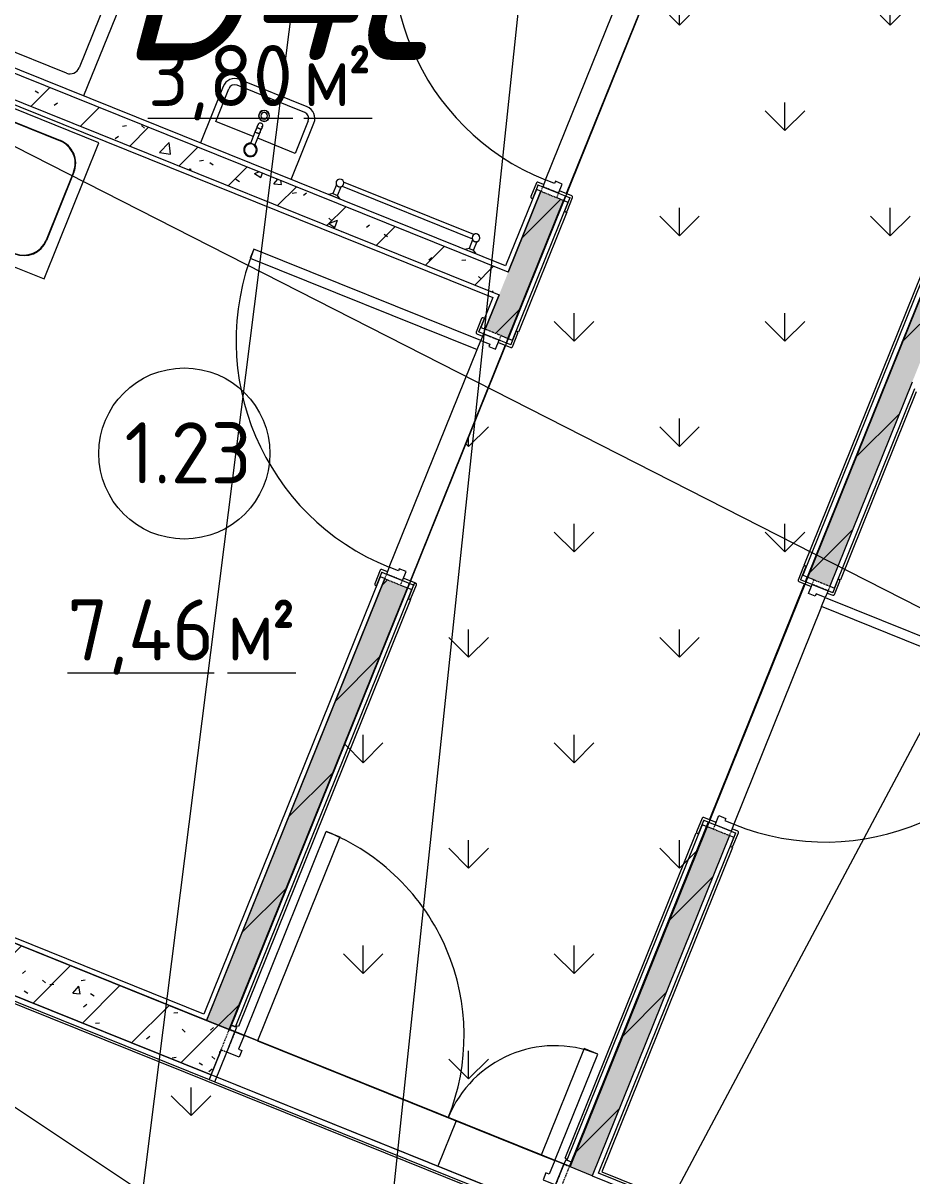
# Model space of a CAD drawing. Header units: millimetres. Extents: x -584918 to 2941280, y 3000189 to 4229862.
# Drawn here: x 202829 to 206463, y 3661047 to 3665763 of the extents above; entities that cross this region are included whole.
import ezdxf

# ---------------------------------------------------------------- set-up
doc = ezdxf.new("R2010")
doc.units = ezdxf.units.MM
doc.linetypes.add('ASVP_Невидимые', pattern=[5, 3, -2])
for name, color, linetype, lineweight in [('Двери', 7, 'Continuous', 0), ('Марки помещений', 7, 'Continuous', 0), ('Обобщенные модели', 7, 'Continuous', 0), ('Перекрытие', 7, 'Continuous', 0), ('Сантехника', 7, 'Continuous', 0), ('Стены внутренние', 7, 'Continuous', 0), ('Стены несущие', 7, 'Continuous', 0), ('Стены отделка', 7, 'Continuous', 0), ('Стены разрез', 7, 'Continuous', 0), ('экспертиза ДУ', 1, 'Continuous', 0), ('экспертиза ДУ категории', 1, 'Continuous', 0), ('экспертиза ДУ пояснения', 6, 'Continuous', 0), ('экспертиза условные обозначения', 1, 'Continuous', 0)]:
    doc.layers.add(name, color=color, linetype=linetype, lineweight=lineweight)
doc.styles.add('GOST Common_2', font='', dxfattribs={"height": 500})
doc.styles.add('GOST Common_3', font='', dxfattribs={"width": 0.9, "height": 500})
doc.styles.add('mytext', font='isocpeur.ttf', dxfattribs={"width": 0.8, "oblique": 14.999978})
doc.styles.get('GOST Common_2').set_extended_font_data('GOST Common')
doc.styles.get('GOST Common_3').set_extended_font_data('GOST Common')
pattern_1 = [(45, (192051.36, 3643581.32), (-141.4214, 141.4214), [])]
pattern_2 = [(50, (192051.36, 3643581.32), (364.368, -31.8783), [38.1, -419.1]), (355, (192051.36, 3643581.3), (-70.486, 382.1133), [30.48, -335.28]), (100.451, (192081.73, 3643578.66), (293.885, 350.2334), [32.38, -356.18]), (46.184, (192051.36, 3643682.9), (542.1585, -84.086), [57.15, -628.65]), (96.636, (192096.54, 3643675.9), (474.805, 494.855), [48.57, -534.27]), (351.184, (192051.36, 3643682.9), (474.81, 494.85), [45.72, -502.92]), (21, (192102.16, 3643657.52), (303.2285, -204.5305), [38.1, -419.1]), (326, (192102.16, 3643657.5), (123.604, 368.376), [30.48, -335.28]), (71.451, (192127.43, 3643640.47), (426.834, 163.8427), [32.38, -356.18]), (37.5, (192051.36, 3643581.32), (6.17665, 169.11015), [16.764, -314.452, 16.764, -323.596, -336.55]), (37.5, (192051.36, 3643581.32), (6.17665, 169.11015), [-671.576, 16.764, -319.786]), (7.5, (192051.36, 3643581.32), (133.6389, 200.3615), [16.764, -177.292, 16.764, -306.832, -128.27]), (7.5, (192051.36, 3643581.32), (133.6389, 200.3615), [-517.652, 16.764, -111.506]), (327.5, (191938.08, 3643581.32), (271.1818, -11.45836), [16.764, -110.236, 16.764, -379.476, -525.78]), (327.5, (191938.08, 3643581.32), (271.1818, -11.45836), [-523.24, 16.764, -509.016]), (317.5, (191887.28, 3643581.32), (296.2585, 50.8528), [16.764, -148.336, 16.764, -246.38, -373.38]), (317.5, (191887.28, 3643581.32), (296.2585, 50.8528), [-428.244, 16.764, -356.616])]

# ---------------------------------------------------------------- blocks, each defined once
blk = doc.blocks.new('VK_02_Мойка - Рукомойник-V180-АР Этаж 01')
at = {"layer": 'Сантехника', "color": 9, "true_color": 0xe1b7aa}
for p, q in [((-200, 0), (-200, -249)), ((200, -249), (200, 0)), ((-175, -249), (-175, -105)), ((-175, -105), (-9.9, -105)), ((9.9, -105), (175, -105)), ((175, -105), (175, -249)), ((-149, -275), (149, -275)), ((-149, -300), (149, -300))]:
    blk.add_line(p, q, dxfattribs=at)
for centre, radius, start, end in [((-149, -249), 51, 180, 270), ((-149, -249), 26, 180, 270), ((149, -249), 26, 270, 360), ((149, -249), 51, 270, 360)]:
    blk.add_arc(centre, radius, start, end, dxfattribs=at)
blk = doc.blocks.new('МС_03-03_Смеситель_Однокрановый - МС_03-03_Смеситель_Однокрановый-V181-АР Этаж 01')
at = {"layer": 'Сантехника', "color": 253, "true_color": 0xaaaaaa}
for p, q in [((-10, -24.6), (-10, -74.6)), ((10, -74.6), (10, -24.6)), ((-10, -74.6), (-10, -94.6)), ((-10, -74.6), (-10, -80.8)), ((-10, -83.3), (-10, -98.3)), ((10, -94.6), (10, -74.6)), ((10, -80.8), (10, -74.6)), ((10, -98.3), (10, -83.3)), ((-10, -94.6), (-9.9, -94.6)), ((-10, -108.1), (-10, -109.9)), ((10, -109.9), (10, -108.1))]:
    blk.add_line(p, q, dxfattribs=at)
at = {"layer": 'Сантехника', "color": 253, "true_color": 0xaaaaaa, "flags": 128}
for points in [[(-10, -83.3), (-10, -82), (-10, -80.8)], [(-10, -80.8), (-10, -82), (-10, -83.3)], [(10, -80.8), (10, -82), (10, -83.3)], [(10, -83.3), (10, -82), (10, -80.8)], [(9.9, -94.6), (9.5, -94.6), (8.9, -94.6), (8.1, -94.6), (7.1, -94.6), (5.9, -94.6), (4.5, -94.6), (3.1, -94.6), (1.6, -94.6), (0, -94.6), (-1.6, -94.6), (-3.1, -94.6), (-4.5, -94.6), (-5.9, -94.6), (-7.1, -94.6), (-8.1, -94.6), (-8.9, -94.6), (-9.5, -94.6), (-9.9, -94.6), (-10, -94.6)], [(-10, -108.1), (-10, -104.4), (-10, -98.3)], [(-10, -98.3), (-10, -104.4), (-10, -108.1)], [(-7, -104.8), (-8.1, -105.7), (-9.1, -107), (-9.8, -108.4), (-10, -109.9)], [(-10, -109.9), (-9.8, -111.5), (-9.1, -112.9), (-8.1, -114.2), (-6.7, -115.3), (-5, -116.2), (-3.1, -116.8), (-1, -117.2), (1, -117.2), (3.1, -116.8), (5, -116.2), (6.7, -115.3), (8.1, -114.2), (9.1, -112.9), (9.8, -111.5), (10, -109.9)], [(10, -109.9), (9.8, -108.4), (9.1, -107)], [(10, -98.3), (10, -104.4), (10, -108.1)], [(10, -108.1), (10, -104.4), (10, -98.3)]]:
    blk.add_lwpolyline(points, dxfattribs=at)
at = {"layer": 'Сантехника', "color": 253, "true_color": 0xaaaaaa}
for radius, start, end in [(27.5, 360, 180), (27.5, 165, 180), (27.5, 180, 248.3704), (27.5, 180, 198.023), (27.5, 146.1073, 156.6878), (24.5, 360, 180), (24.5, 180, 360), (27.5, 101.9769, 138.0229), (27.5, 83.3119, 96.6877), (27.5, 41.9768, 75), (27.5, 23.3117, 36.6875), (27.5, 0, 18.0226), (27.5, 203.3122, 216.688), (27.5, 221.9771, 248.4991), (27.5, 291.6291, 360), (27.5, 291.5009, 318.0232), (27.5, 323.3125, 336.6883), (27.5, 345, 360)]:
    blk.add_arc((0, 0), radius, start, end, dxfattribs=at)
for points, knots in [([(10, -24.6), (9.8, -24.6), (9.5, -24.6), (9, -24.7), (8.6, -24.8), (8.4, -24.9), (8, -25), (7.4, -25.1), (6.7, -25.3), (6.2, -25.4), (5.9, -25.4), (5.4, -25.5), (4.7, -25.6), (3.7, -25.8), (2.6, -25.9), (0.8, -26), (-0.8, -26), (-2.5, -25.9), (-3.5, -25.8), (-4.4, -25.7), (-5, -25.6), (-5.5, -25.5), (-5.9, -25.4), (-6.2, -25.4), (-6.4, -25.3), (-6.6, -25.3), (-7, -25.2), (-7.5, -25.1), (-8, -25), (-8.3, -24.9), (-8.6, -24.8), (-8.8, -24.8), (-9.1, -24.7), (-9.4, -24.6), (-9.7, -24.6), (-9.9, -24.6), (-10, -24.6)], [-1, -1, -1, -1, -0.958333, -0.916667, -0.895833, -0.885417, -0.875, -0.833333, -0.791667, -0.78125, -0.770833, -0.75, -0.708333, -0.666667, -0.611111, -0.555556, -0.444444, -0.388889, -0.333333, -0.305556, -0.277778, -0.25, -0.236111, -0.222222, -0.215278, -0.208333, -0.194444, -0.166667, -0.138889, -0.125, -0.111111, -0.097222, -0.083333, -0.055556, -0.027778, 0, 0, 0, 0]), ([(-9.9, -74.6), (-9.8, -74.6), (-9.5, -74.5), (-8.9, -74.5), (-8.1, -74.4), (-7.1, -74.4), (-5.5, -74.3), (-2.2, -74.2), (3.3, -74.2), (7.7, -74.4), (9.4, -74.5), (9.8, -74.6), (9.9, -74.6)], [0.05, 0.05, 0.05, 0.05, 0.1, 0.15, 0.2, 0.25, 0.3, 0.4, 0.6, 0.8, 0.9, 0.95, 0.95, 0.95, 0.95])]:
    blk.add_open_spline(points, degree=3, knots=knots, dxfattribs=at)
blk = doc.blocks.new('МС_03-04_Сифон_Бутылочный - Для умывальника_Гофрированный выпуск_DN1-V182-АР Этаж 01')
at = {"layer": 'Сантехника', "color": 253, "true_color": 0xaaaaaa}
for radius, start, end in [(22.5, 0, 180), (22.5, 180, 0), (21.5, 0, 180), (21.5, 180, 0), (20, 158.285, 164.9916), (13.3, 0, 180), (13.3, 180, 0), (20, 15.0084, 21.715), (20, 195.0084, 201.715), (20, 338.285, 344.9916)]:
    blk.add_arc((0, 0), radius, start, end, dxfattribs=at)
blk = doc.blocks.new('VM_Ванная моечная 1-секционная - ГхШ 600х530-V187-АР Этаж 01')
at = {"layer": 'Сантехника', "color": 9, "true_color": 0xe1b7aa}
for p, q in [((-300, -5), (-300, 0)), ((300, 0), (300, -5)), ((-300, -5), (-300, -630)), ((-300, -5), (300, -5)), ((300, -630), (300, -5)), ((-150, -50), (150, -50)), ((-150, -52), (150, -52)), ((125, -150), (129.6, -135.9)), ((130.4, -134.9), (141.8, -126.6)), ((142.6, -126.2), (157.4, -126.2)), ((158.2, -126.6), (169.6, -134.9)), ((170.4, -135.9), (175, -150)), ((-250, -480), (-250, -150)), ((-248, -480), (-248, -150)), ((129.6, -164.1), (125, -150)), ((141.8, -173.4), (130.4, -165.1)), ((157.4, -173.8), (142.6, -173.8)), ((169.6, -165.1), (158.2, -173.4)), ((175, -150), (170.4, -164.1)), ((248, -150), (248, -480)), ((250, -150), (250, -480)), ((150, -578), (-150, -578)), ((150, -580), (-150, -580)), ((-300, -630), (300, -630))]:
    blk.add_line(p, q, dxfattribs=at)
at = {"layer": 'Сантехника', "color": 9, "true_color": 0xe1b7aa, "flags": 128}
for points in [[(-25, -30), (-24.5, -27.1), (-23.1, -24.3), (-20.8, -21.7), (-17.7, -19.4), (-13.9, -17.5), (-9.6, -16.1), (-4.9, -15.3), (0, -15), (4.9, -15.3), (9.6, -16.1), (13.9, -17.5), (17.7, -19.4), (20.8, -21.7), (23.1, -24.3), (24.5, -27.1), (25, -30)], [(25, -30), (24.5, -32.9), (23.1, -35.7), (20.8, -38.3), (17.7, -40.6), (13.9, -42.5), (9.6, -43.9), (4.9, -44.7), (0, -45), (-4.9, -44.7), (-9.6, -43.9), (-13.9, -42.5), (-17.7, -40.6), (-20.8, -38.3), (-23.1, -35.7), (-24.5, -32.9), (-25, -30)]]:
    blk.add_lwpolyline(points, dxfattribs=at)
at = {"layer": 'Сантехника', "color": 9, "true_color": 0xe1b7aa}
for centre, radius, start, end in [((-150, -150), 100, 90, 180), ((-150, -150), 98, 90, 180), ((150, -150), 100, 360, 90), ((150, -150), 98, 0, 90), ((150, -150), 25, 0, 180), ((150, -150), 25, 180, 360), ((-150, -480), 100, 180, 270), ((-150, -480), 98, 180, 270), ((150, -480), 98, 270, 0), ((150, -480), 100, 270, 0)]:
    blk.add_arc(centre, radius, start, end, dxfattribs=at)
blk = doc.blocks.new('VK_02_Поддон_ПУИ_без крана - VK_02_Поддон_ПУИ_без крана-1185868-АР Этаж 01')
at = {"layer": 'Сантехника', "color": 9, "true_color": 0xe1b7aa}
for p, q in [((-250, -500), (-250, 0)), ((-150, -60), (150, -60)), ((-190, -400), (-190, -100)), ((190, -100), (190, -400)), ((150, -440), (-150, -440)), ((250, -500), (-250, -500))]:
    blk.add_line(p, q, dxfattribs=at)
for centre, start, end in [((-150, -100), 90, 180), ((150, -100), 360, 90), ((-150, -400), 180, 270), ((150, -400), 270, 0)]:
    blk.add_arc(centre, 40, start, end, dxfattribs=at)
blk = doc.blocks.new('VM_Полотенцесушитель_Лесенка_Нижнее подключение - 600х800-V194-АР Этаж 01')
at = {"layer": 'Сантехника', "color": 253, "true_color": 0xaaaaaa}
for p, q in [((-625, 61), (-610, 51)), ((-625, 61), (-610, 51)), ((-625, 61), (-575, 61)), ((-610, 51), (-610, 12.5)), ((-590, 51), (-610, 51)), ((-590, 51), (-575, 61)), ((-590, 12.5), (-590, 51)), ((-25, 61), (-10, 51)), ((-25, 61), (-10, 51)), ((-25, 61), (25, 61)), ((-10, 51), (-10, 12.5)), ((10, 51), (-10, 51)), ((10, 51), (25, 61)), ((10, 12.5), (10, 51)), ((-13.1, 9), (-587.4, 9)), ((-587.4, -9), (-12.6, -9))]:
    blk.add_line(p, q, dxfattribs=at)
for centre, start, end in [((-600, 0), 0, 180), ((-600, 0), 180, 360), ((-600, 0), 180, 210), ((-600, 0), 120.7839, 165), ((-600, 0), 106.4893, 118.6044), ((-600, 0), 92.7447, 101.9703), ((-600, 0), 78.0251, 87.2511), ((-600, 0), 34.4964, 45), ((0, 0), 360, 180), ((0, 0), 180, 360), ((0, 0), 120.7839, 135), ((0, 0), 107.9005, 118.6044), ((0, 0), 78.0251, 87.2511), ((0, 0), 61.2251, 73.5093), ((0, 0), 30, 59.2206), ((-600, 0), 225, 255), ((-600, 0), 285, 325.4733), ((0, 0), 214.4964, 225), ((0, 0), 240, 270), ((0, 0), 315, 345)]:
    blk.add_arc(centre, 16, start, end, dxfattribs=at)
for points, knots in [([(-605.1, 15.2), (-605.8, 14.9), (-606.7, 14.6), (-607.5, 14.1), (-608.1, 13.8), (-608.7, 13.5), (-609.1, 13.2), (-609.3, 13), (-609.5, 12.9), (-609.7, 12.7), (-609.9, 12.6), (-610, 12.5), (-610, 12.5)], [0.6666667, 0.6666667, 0.6666667, 0.6666667, 0.75, 0.7708333, 0.7916667, 0.8333333, 0.875, 0.8854167, 0.8958333, 0.9166667, 0.9583333, 1, 1, 1, 1]), ([(-596.1, 15.5), (-596.3, 15.6), (-596.9, 15.7), (-598.2, 15.9), (-600, 16), (-601.8, 15.9), (-603.1, 15.7), (-603.9, 15.5), (-604, 15.5)], [0.3761212, 0.3761212, 0.3761212, 0.3761212, 0.3888889, 0.4444444, 0.5, 0.5555556, 0.6111111, 0.6301958, 0.6301958, 0.6301958, 0.6301958]), ([(-590.6, 13), (-590.7, 13), (-590.9, 13.2), (-591.3, 13.5), (-591.8, 13.8), (-592.8, 14.3), (-593.9, 14.8), (-594.9, 15.2)], [0.1111111, 0.1111111, 0.1111111, 0.1111111, 0.1388889, 0.1666667, 0.1944444, 0.2222222, 0.3333333, 0.3333333, 0.3333333, 0.3333333]), ([(-4.9, 15.2), (-5, 15.2), (-5.8, 14.9), (-6.7, 14.6), (-7.5, 14.1), (-8.1, 13.8), (-8.7, 13.5), (-9.1, 13.2), (-9.3, 13), (-9.5, 12.9), (-9.7, 12.7), (-9.9, 12.6), (-10, 12.5), (-10, 12.5)], [0.6614667, 0.6614667, 0.6614667, 0.6614667, 0.6666667, 0.75, 0.7708333, 0.7916667, 0.8333333, 0.875, 0.8854167, 0.8958333, 0.9166667, 0.9583333, 1, 1, 1, 1]), ([(10, 12.5), (10, 12.5), (9.9, 12.6), (9.6, 12.8), (9.4, 13), (9.1, 13.2), (8.7, 13.5), (8.2, 13.8), (7.2, 14.3), (5.6, 15), (3.5, 15.6), (1.9, 15.9), (0.9, 16), (0.4, 16)], [0, 0, 0, 0, 0.0555556, 0.0833333, 0.1111111, 0.1388889, 0.1666667, 0.1944444, 0.2222222, 0.3333333, 0.3888889, 0.4444444, 0.4884465, 0.4884465, 0.4884465, 0.4884465])]:
    blk.add_open_spline(points, degree=3, knots=knots, dxfattribs=at)
blk.add_open_spline([(-1.8, 15.9), (-2.4, 15.8), (-2.9, 15.7), (-3.5, 15.6)], degree=3, dxfattribs=at)
blk = doc.blocks.new('ВК_Домодедово_rvt-1-АР Этаж 01')
at = {"layer": 'Сантехника', "color": 253, "lineweight": 9, "true_color": 0xaaaaaa}
for name, p, rotation in [('VK_02_Поддон_ПУИ_без крана - VK_02_Поддон_ПУИ_без крана-1185868-АР Этаж 01', (10793.1, 21977.2), 158.0513009164578), ('VK_02_Мойка - Рукомойник-V180-АР Этаж 01', (11688.2, 21616.5), 158.0513009164576), ('VM_Ванная моечная 1-секционная - ГхШ 600х530-V187-АР Этаж 01', (10391.1, 21648.6), 68.05130091645803), ('МС_03-04_Сифон_Бутылочный - Для умывальника_Гофрированный выпуск_DN1-V182-АР Этаж 01', (11763, 21802), 248.0513009164575), ('МС_03-03_Смеситель_Однокрановый - МС_03-03_Смеситель_Однокрановый-V181-АР Этаж 01', (11706.9, 21662.9), 158.0513009164576), ('VM_Полотенцесушитель_Лесенка_Нижнее подключение - 600х800-V194-АР Этаж 01', (12072.9, 21527.4), 158.0513009164576)]:
    blk.add_blockref(name, p, dxfattribs=dict(at, rotation=rotation))
blk = doc.blocks.new('ASVP_ДверьДеревянная_1 полотно - Входная_внутр_ 1000х2000h_полотно_ Г Пр _950 в свету_-7521521-АР Этаж 01')
at = {"layer": 'Двери', "lineweight": 18}
for p, q in [((-500, 1050), (-460, 1050)), ((-500, 50), (-500, 1050)), ((-460, 1050), (-460, 50)), ((-530, 50), (-500, 50)), ((-530, -20), (-530, 50)), ((-460, 50), (-500, 50)), ((-500, 50), (-500, 10)), ((500, 50), (530, 50)), ((500, 10), (500, 50)), ((530, 50), (530, -20)), ((-500, 10), (-490, 10)), ((-490, 10), (-490, -20)), ((490, 10), (500, 10)), ((490, -20), (490, 10)), ((-490, -20), (-530, -20)), ((530, -20), (490, -20))]:
    blk.add_line(p, q, dxfattribs=at)
at = {"layer": 'Двери', "linetype": 'ASVP_Невидимые', "lineweight": 18}
for p, q in [((-550, 50), (-530, 50)), ((-550, -20), (-550, 50)), ((-530, 50), (-530, -20)), ((530, 50), (550, 50)), ((530, -20), (530, 50)), ((550, 50), (550, -20)), ((-530, -20), (-550, -20)), ((550, -20), (530, -20))]:
    blk.add_line(p, q, dxfattribs=at)
at = {"layer": 'Двери'}
blk.add_arc((-500, 50), 1000, 0, 90, dxfattribs=at)
blk = doc.blocks.new('ASVP_НАЛИЧНИК МДФ_Двери - Наличник дверной МДФ-V9-АР Этаж 01')
at = {"layer": 'Обобщенные модели'}
for p, q in [((-530, 50), (-530, -1)), ((-520, -5), (-520, 50)), ((520, 50), (520, -5)), ((530, -1), (530, 50)), ((-531, 0), (-590, 0)), ((-590, 0), (-590, -5)), ((-585, -10), (-525, -10)), ((-531, -1), (-531, 0)), ((-530, -1), (-531, -1)), ((525, -10), (585, -10)), ((531, -1), (530, -1)), ((590, 0), (531, 0)), ((531, 0), (531, -1)), ((590, -5), (590, 0))]:
    blk.add_line(p, q, dxfattribs=at)
for centre, start, end in [((-585, -5), 180, 270), ((-525, -5), 270, 360), ((525, -5), 180, 270), ((585, -5), 270, 360)]:
    blk.add_arc(centre, 5, start, end, dxfattribs=at)
blk = doc.blocks.new('ASVP_НАЛИЧНИК МДФ_Двери - Наличник дверной МДФ-V10-АР Этаж 01')
at = {"layer": 'Обобщенные модели'}
for p, q in [((-531, 0), (-590, 0)), ((-590, 0), (-590, -5)), ((-531, -1), (-531, 0)), ((-530, 20), (-530, -1)), ((-520, -5), (-520, 20)), ((520, 20), (520, -5)), ((530, -1), (530, 20)), ((590, 0), (531, 0)), ((531, 0), (531, -1)), ((590, -5), (590, 0)), ((-585, -10), (-525, -10)), ((-530, -1), (-531, -1)), ((525, -10), (585, -10)), ((531, -1), (530, -1))]:
    blk.add_line(p, q, dxfattribs=at)
for centre, start, end in [((-585, -5), 180, 270), ((-525, -5), 270, 360), ((525, -5), 180, 270), ((585, -5), 270, 360)]:
    blk.add_arc(centre, 5, start, end, dxfattribs=at)
blk = doc.blocks.new('ASVP_ДверьДеревянная_1 полотно - Входная_внутр_ 1000х2000h_полотно_ Г Л _950 в свету_-7521748-АР Этаж 01')
at = {"layer": 'Двери', "lineweight": 18}
for p, q in [((500, 1050), (460, 1050)), ((460, 1050), (460, 50)), ((500, 50), (500, 1050)), ((-500, 50), (-530, 50)), ((-530, 50), (-530, -20)), ((-500, 10), (-500, 50)), ((460, 50), (500, 50)), ((530, 50), (500, 50)), ((500, 50), (500, 10)), ((530, -20), (530, 50)), ((-490, 10), (-500, 10)), ((-490, -20), (-490, 10)), ((500, 10), (490, 10)), ((490, 10), (490, -20)), ((-530, -20), (-490, -20)), ((490, -20), (530, -20))]:
    blk.add_line(p, q, dxfattribs=at)
at = {"layer": 'Двери', "linetype": 'ASVP_Невидимые', "lineweight": 18}
for p, q in [((-530, 50), (-550, 50)), ((-550, 50), (-550, -20)), ((-530, -20), (-530, 50)), ((550, 50), (530, 50)), ((530, 50), (530, -20)), ((550, -20), (550, 50)), ((-550, -20), (-530, -20)), ((530, -20), (550, -20))]:
    blk.add_line(p, q, dxfattribs=at)
at = {"layer": 'Двери'}
blk.add_arc((500, 50), 1000, 90, 180, dxfattribs=at)
blk = doc.blocks.new('ASVP_НАЛИЧНИК МДФ_Двери - Наличник дверной МДФ-V11-АР Этаж 01')
at = {"layer": 'Обобщенные модели'}
h = blk.add_hatch(dxfattribs=at)
h.set_pattern_fill('FP_8', color=256, style=0, pattern_type=2)
h.set_pattern_definition([(148.819, (-23148.13, 4047.38), (1239.66265, -847.5705), [208.25, -1874.25]), (138.514, (-23170.62, 3768.89), (-541.9905, 230.6308), [465.661, -465.661]), (130.384, (-23363.78, 3691.05), (-697.6711, 616.941), [263.418, -1053.671])])
h.paths.add_polyline_path([(-590, -5), (-587.5, -9), (-585, -10), (-525, -10), (-521.5, -8.5), (-520, -5), (-520, 50), (-530, 50), (-531, 0), (-590, 0)])
h.paths.add_polyline_path([(520, -5), (521.5, -8.5), (525.2, -10), (585, -10), (589, -7.5), (590, -5), (590, 0), (530, -0.4), (530, 50), (520, 50), (520, -4.4)])
for p, q in [((-530, 50), (-530, -1)), ((-520, -5), (-520, 50)), ((520, 50), (520, -5)), ((530, -1), (530, 50)), ((-531, 0), (-590, 0)), ((-590, 0), (-590, -5)), ((590, 0), (531, 0)), ((531, 0), (531, -1)), ((590, -5), (590, 0)), ((-585, -10), (-525, -10)), ((-531, -1), (-531, 0)), ((-530, -1), (-531, -1)), ((525, -10), (585, -10)), ((531, -1), (530, -1))]:
    blk.add_line(p, q, dxfattribs=at)
for centre, start, end in [((-585, -5), 180, 270), ((-525, -5), 270, 360), ((525, -5), 180, 270), ((585, -5), 270, 360)]:
    blk.add_arc(centre, 5, start, end, dxfattribs=at)
blk = doc.blocks.new('ASVP_НАЛИЧНИК МДФ_Двери - Наличник дверной МДФ-V12-АР Этаж 01')
at = {"layer": 'Обобщенные модели'}
for p, q in [((-531, 0), (-590, 0)), ((-590, 0), (-590, -5)), ((-531, -1), (-531, 0)), ((-530, 20), (-530, -1)), ((-520, -5), (-520, 20)), ((520, 20), (520, -5)), ((530, -1), (530, 20)), ((590, 0), (531, 0)), ((531, 0), (531, -1)), ((590, -5), (590, 0)), ((-585, -10), (-525, -10)), ((-530, -1), (-531, -1)), ((525, -10), (585, -10)), ((531, -1), (530, -1))]:
    blk.add_line(p, q, dxfattribs=at)
for centre, start, end in [((-585, -5), 180, 270), ((-525, -5), 270, 360), ((525, -5), 180, 270), ((585, -5), 270, 360)]:
    blk.add_arc(centre, 5, start, end, dxfattribs=at)
blk = doc.blocks.new('ASVP_ДверьДеревянная_1 полотно - Входная_внутр_ 1000х2000h_полотно_ Г Л _950 в свету_-7521736-АР Этаж 01')
at = {"layer": 'Двери', "lineweight": 18}
for p, q in [((500, 1050), (460, 1050)), ((460, 1050), (460, 50)), ((500, 50), (500, 1050)), ((-500, 50), (-530, 50)), ((-530, 50), (-530, -20)), ((-500, 10), (-500, 50)), ((460, 50), (500, 50)), ((530, 50), (500, 50)), ((500, 50), (500, 10)), ((530, -20), (530, 50)), ((-490, 10), (-500, 10)), ((-490, -20), (-490, 10)), ((500, 10), (490, 10)), ((490, 10), (490, -20)), ((-530, -20), (-490, -20)), ((490, -20), (530, -20))]:
    blk.add_line(p, q, dxfattribs=at)
at = {"layer": 'Двери', "linetype": 'ASVP_Невидимые', "lineweight": 18}
for p, q in [((-530, 50), (-550, 50)), ((-550, 50), (-550, -20)), ((-530, -20), (-530, 50)), ((550, 50), (530, 50)), ((530, 50), (530, -20)), ((550, -20), (550, 50)), ((-550, -20), (-530, -20)), ((530, -20), (550, -20))]:
    blk.add_line(p, q, dxfattribs=at)
at = {"layer": 'Двери'}
blk.add_arc((500, 50), 1000, 90, 180, dxfattribs=at)
blk = doc.blocks.new('ASVP_НАЛИЧНИК МДФ_Двери - Наличник дверной МДФ-V46-АР Этаж 01')
at = {"layer": 'Обобщенные модели'}
for p, q in [((-530, 50), (-530, -1)), ((-520, -5), (-520, 50)), ((520, 50), (520, -5)), ((530, -1), (530, 50)), ((-531, 0), (-590, 0)), ((-590, 0), (-590, -5)), ((-531, -1), (-531, 0)), ((590, 0), (531, 0)), ((590, -5), (590, 0)), ((-585, -10), (-525, -10)), ((-530, -1), (-531, -1)), ((525, -10), (585, -10)), ((531, -1), (530, -1)), ((531, 0), (531, -1))]:
    blk.add_line(p, q, dxfattribs=at)
for centre, start, end in [((-585, -5), 180, 270), ((-525, -5), 270, 360), ((525, -5), 180, 270), ((585, -5), 270, 360)]:
    blk.add_arc(centre, 5, start, end, dxfattribs=at)
blk = doc.blocks.new('ASVP_НАЛИЧНИК МДФ_Двери - Наличник дверной МДФ-V47-АР Этаж 01')
at = {"layer": 'Обобщенные модели'}
h = blk.add_hatch(dxfattribs=at)
h.set_pattern_fill('FP_22', color=256, style=0, pattern_type=2)
h.set_pattern_definition([(328.819, (24856.87, -3907.38), (-1239.66265, 847.5705), [208.25, -1874.25]), (318.514, (24879.36, -3628.89), (541.9913, -230.6314), [465.661, -465.661]), (310.384, (25072.51, -3551.05), (697.6711, -616.941), [263.418, -1053.671])])
h.paths.add_polyline_path([(590, 0), (530, -0.4), (530, 20), (520, 20), (520.2, -5.4), (521.5, -8.5), (525, -10), (585, -10), (588.5, -8.5), (590, -5)])
h.paths.add_polyline_path([(-520, 20), (-530, 20), (-531, 0), (-590, 0), (-590, -5), (-588.5, -8.5), (-585, -10), (-525, -10), (-521.5, -8.5), (-520, -4.8), (-520, 12.1)])
for p, q in [((-531, 0), (-590, 0)), ((-590, 0), (-590, -5)), ((-531, -1), (-531, 0)), ((-530, 20), (-530, -1)), ((-520, -5), (-520, 20)), ((520, 20), (520, -5)), ((530, -1), (530, 20)), ((590, 0), (531, 0)), ((531, 0), (531, -1)), ((590, -5), (590, 0)), ((-585, -10), (-525, -10)), ((-530, -1), (-531, -1)), ((525, -10), (585, -10)), ((531, -1), (530, -1))]:
    blk.add_line(p, q, dxfattribs=at)
for centre, start, end in [((-585, -5), 180, 270), ((-525, -5), 270, 360), ((525, -5), 180, 270), ((585, -5), 270, 360)]:
    blk.add_arc(centre, 5, start, end, dxfattribs=at)
blk = doc.blocks.new('ASVP_ДверьСтальная_2 полотна - Наружная 1370х2000h_полотна_ Г Пр _1250 в свету_-6881181-АР Этаж 01')
at = {"layer": 'Двери', "lineweight": 18}
for p, q in [((-685, 1000), (-625, 1000)), ((-685, 100), (-685, 1000)), ((-625, 1000), (-625, 100)), ((685, 570), (625, 570)), ((625, 570), (625, 100)), ((685, 100), (685, 570)), ((-725, 100), (-685, 100)), ((-725, 10), (-725, 100)), ((-625, 100), (-685, 100)), ((-685, 100), (-685, 40)), ((625, 100), (685, 100)), ((725, 100), (685, 100)), ((685, 100), (685, 40)), ((725, 10), (725, 100)), ((-670, 10), (-725, 10)), ((-685, 40), (-670, 40)), ((-670, 40), (-670, 10)), ((685, 40), (670, 40)), ((670, 40), (670, 10)), ((670, 10), (725, 10))]:
    blk.add_line(p, q, dxfattribs=at)
at = {"layer": 'Двери', "linetype": 'ASVP_Невидимые', "lineweight": 18}
for p, q in [((-750, 100), (-725, 100)), ((-750, 10), (-750, 100)), ((-725, 100), (-725, 10)), ((750, 100), (725, 100)), ((725, 100), (725, 10)), ((750, 10), (750, 100)), ((-725, 10), (-750, 10)), ((725, 10), (750, 10))]:
    blk.add_line(p, q, dxfattribs=at)
at = {"layer": 'Двери'}
for centre, radius, start, end in [((-685, 100), 900, 360, 90), ((685, 100), 470, 90, 180)]:
    blk.add_arc(centre, radius, start, end, dxfattribs=at)
blk = doc.blocks.new('ASVP_ОТКОС_Оштукатуривание дверного откоса - Оштукатуривание дверного откоса-5741163-АР Этаж 01')
at = {"layer": 'Обобщенные модели'}
for p, q in [((-750, 130), (-750, 0)), ((-725, 0), (-725, 130)), ((725, 130), (725, 0)), ((750, 0), (750, 130)), ((-750, 0), (-725, 0)), ((725, 0), (750, 0))]:
    blk.add_line(p, q, dxfattribs=at)
blk = doc.blocks.new('ASVP_Марка_Помещение_ДваЗначения - Номер Площадь-685795-АР Этаж 01')
at = {"layer": 'Марки помещений'}
blk.add_circle((0, 0), 3.5, dxfattribs=at)

msp = doc.modelspace()

# ---------------------------------------------------------------- hatches: boundary and pattern name
at = {"layer": 'Стены внутренние'}
h = msp.add_hatch(dxfattribs=at)
h.set_pattern_fill('FP_1', color=256, style=0, pattern_type=2)
h.set_pattern_definition(pattern_1)
h.paths.add_polyline_path([(203671.867, 3661645.637), (204400.076, 3663452.674), (204307.324, 3663490.052), (203579.115, 3661683.015), (203671.493, 3661645.788)])
h.paths.add_polyline_path([(204811.23, 3664472.945), (205038.762, 3665037.561), (204946.01, 3665074.939), (204718.478, 3664510.323), (204783.404, 3664484.158)])
h.paths.add_polyline_path([(205449.915, 3666057.832), (205877.147, 3667117.999), (205784.395, 3667155.376), (205357.164, 3666095.209), (205429.307, 3666066.137)])
h.paths.add_polyline_path([(206288.301, 3668138.269), (206774.21, 3669344.044), (206681.458, 3669381.421), (206195.549, 3668175.647), (206260.475, 3668149.483)])
h = msp.add_hatch(dxfattribs=at)
h.set_pattern_fill('FP_2', color=256, style=0, pattern_type=2)
h.set_pattern_definition(pattern_2)
h.paths.add_polyline_path([(203671.867, 3661645.637), (204400.076, 3663452.674), (204307.324, 3663490.052), (203579.115, 3661683.015), (203671.493, 3661645.788)])
h.paths.add_polyline_path([(204811.23, 3664472.945), (205038.762, 3665037.561), (204946.01, 3665074.939), (204718.478, 3664510.323), (204783.404, 3664484.158)])
h.paths.add_polyline_path([(205449.915, 3666057.832), (205877.147, 3667117.999), (205784.395, 3667155.376), (205357.164, 3666095.209), (205429.307, 3666066.137)])
h.paths.add_polyline_path([(206288.301, 3668138.269), (206774.21, 3669344.044), (206681.458, 3669381.421), (206195.549, 3668175.647), (206260.475, 3668149.483)])
h = msp.add_hatch(dxfattribs=at)
h.set_pattern_fill('FP_1', color=256, style=0, pattern_type=2)
h.set_pattern_definition(pattern_1)
h.paths.add_polyline_path([(205155.897, 3661047.595), (205716.561, 3662438.873), (205623.81, 3662476.251), (205063.145, 3661084.973), (205128.415, 3661058.67)])
h.paths.add_polyline_path([(206127.715, 3663459.144), (208220.862, 3668653.25), (208128.111, 3668690.628), (206034.963, 3663496.522), (206120.24, 3663462.157)])
h = msp.add_hatch(dxfattribs=at)
h.set_pattern_fill('FP_2', color=256, style=0, pattern_type=2)
h.set_pattern_definition(pattern_2)
h.paths.add_polyline_path([(205155.897, 3661047.595), (205716.561, 3662438.873), (205623.81, 3662476.251), (205063.145, 3661084.973), (205128.415, 3661058.67)])
h.paths.add_polyline_path([(206127.715, 3663459.144), (208220.862, 3668653.25), (208128.111, 3668690.628), (206034.963, 3663496.522), (206120.24, 3663462.157)])
h = msp.add_hatch(dxfattribs=at)
h.set_pattern_fill('FP_1', color=256, style=0, pattern_type=2)
h.set_pattern_definition(pattern_1)
h.paths.add_polyline_path([(204775.199, 3664651.075), (204812.577, 3664743.827), (202586.531, 3665640.89), (202549.154, 3665548.138), (204648.073, 3664702.305)])
h = msp.add_hatch(dxfattribs=at)
h.set_pattern_fill('FP_2', color=256, style=0, pattern_type=2)
h.set_pattern_definition(pattern_2)
h.paths.add_polyline_path([(204775.199, 3664651.075), (204812.577, 3664743.827), (202586.531, 3665640.89), (202549.154, 3665548.138), (204648.073, 3664702.305)])
h = msp.add_hatch(dxfattribs=at)
h.set_pattern_fill('FP_1', color=256, style=0, pattern_type=2)
h.set_pattern_definition(pattern_1)
h.paths.add_polyline_path([(203597.112, 3661460.133), (203671.493, 3661645.788), (198014.002, 3663925.672), (197939.246, 3663740.168), (203589.636, 3661463.146)])
h = msp.add_hatch(dxfattribs=at)
h.set_pattern_fill('FP_2', color=256, style=0, pattern_type=2)
h.set_pattern_definition(pattern_2)
h.paths.add_polyline_path([(203597.112, 3661460.133), (203671.493, 3661645.788), (198014.002, 3663925.672), (197939.246, 3663740.168), (203589.636, 3661463.146)])
at = {"layer": 'экспертиза условные обозначения'}
h = msp.add_hatch(dxfattribs=at)
h.set_pattern_fill('GRASS', color=3, scale=24)
h.set_pattern_definition([(90, (131802.37, 3455831.77), (-431.0523, 431.0523), [114.3, -747.8046]), (45, (131802.4, 3455831.8), (-431.0523, 431.0523), [114.3, -495.3]), (135, (131802.4, 3455831.8), (-431.0523, -431.0523), [114.3, -495.3])])
h.paths.add_polyline_path([(207374.352, 3670828.074), (218226.323, 3666454.892), (217665.658, 3665063.613), (208204.965, 3668876.131), (205065.245, 3661084.973), (203673.966, 3661645.637)])
h = msp.add_hatch(dxfattribs=at)
h.set_pattern_fill('GRASS', color=3, scale=24)
h.set_pattern_definition([(90, (151357.9, 3544478.35), (-431.0523, 431.0523), [114.3, -747.8046]), (45, (151357.9, 3544478.35), (-431.0523, 431.0523), [114.3, -495.3]), (135, (151357.9, 3544478.35), (-431.0523, -431.0523), [114.3, -495.3])])
edge = h.paths.add_edge_path()
edge.add_line((191275.023, 3666425.751), (199307.782, 3663189.515))
edge.add_line((199307.782, 3663189.515), (201023.692, 3662498.029))
edge.add_line((201023.692, 3662498.029), (214294.534, 3657150.078))
edge.add_line((214294.534, 3657150.078), (213584.359, 3655387.792))
edge.add_line((213584.359, 3655387.792), (213584.359, 3653330.649))
edge.add_line((213584.359, 3653330.649), (212084.359, 3653330.649))
edge.add_line((212084.359, 3653330.649), (212084.359, 3655992.269))
edge.add_line((212084.359, 3655992.269), (207884.359, 3657684.807))
edge.add_line((207884.359, 3657684.807), (207884.359, 3657630.649))
edge.add_line((207884.359, 3657630.649), (206534.359, 3657630.649))
edge.add_line((206534.359, 3657630.649), (206534.359, 3658228.836))
edge.add_line((206534.359, 3658228.836), (205040.972, 3658830.649))
edge.add_line((205040.972, 3658830.649), (202859.184, 3658830.649))
edge.add_line((202859.184, 3658830.649), (202859.184, 3659708.335))
edge.add_line((202859.184, 3659708.335), (201294.061, 3660338.598))
edge.add_line((201294.061, 3660338.598), (198943.875, 3661282.016))
edge.add_arc((198634.359, 3660226.459), 1100, 73.65753, 174.564886)
edge.add_line((197539.305, 3660330.649), (194784.359, 3660330.649))
edge.add_line((194784.359, 3660330.649), (194784.359, 3662963.911))
edge.add_line((194784.359, 3662963.911), (190564.848, 3664663.465))
edge.add_line((190564.848, 3664663.465), (191275.023, 3666425.751))

# ---------------------------------------------------------------- linework, layer by layer
at = {"layer": 'Перекрытие'}
for p, q in [((205438.702, 3666030.006), (205049.975, 3665065.387)), ((204964.698, 3665121.315), (205323.524, 3666011.733)), ((205046.237, 3665056.111), (205038.762, 3665037.561)), ((204811.23, 3664472.945), (204803.754, 3664454.395)), ((204326.013, 3663536.428), (204684.838, 3664426.846)), ((204800.016, 3664445.119), (204411.289, 3663480.5)), ((204407.551, 3663471.225), (204400.076, 3663452.674)), ((205635.023, 3662504.077), (206023.75, 3663468.696)), ((206027.488, 3663477.971), (206034.963, 3663496.522)), ((206094.075, 3663375.667), (205735.25, 3662485.249)), ((205623.81, 3662476.251), (205631.285, 3662494.801)), ((203787.807, 3661598.915), (204947.205, 3661131.695)), ((204965.202, 3660908.813), (203620.3, 3661450.789))]:
    msp.add_line(p, q, dxfattribs=at)
at = {"layer": 'Стены внутренние'}
for p, q in [((206022.089, 3663544.836), (208186.254, 3668915.17)), ((205051.636, 3664989.247), (204854.006, 3664498.833)), ((205051.636, 3664989.247), (205046.998, 3664991.116)), ((204854.006, 3664498.833), (204849.369, 3664500.701)), ((206480.726, 3664254.872), (206170.492, 3663485.032)), ((206022.089, 3663544.836), (206026.727, 3663542.967)), ((206170.492, 3663485.032), (206165.854, 3663486.9)), ((204412.95, 3663404.36), (203709.037, 3661657.612)), ((204412.95, 3663404.36), (204408.313, 3663406.229)), ((203493.146, 3661469.685), (199203.371, 3663198.401)), ((205044.664, 3661119.374), (205581.033, 3662450.363)), ((205581.033, 3662450.363), (205585.671, 3662448.495)), ((205729.436, 3662390.559), (205194.936, 3661064.207)), ((205729.436, 3662390.559), (205724.798, 3662392.428)), ((203709.037, 3661657.612), (203699.762, 3661661.349)), ((214530.621, 3657021.748), (203493.146, 3661469.685)), ((203612.824, 3661432.238), (204957.726, 3660890.263)), ((204599.386, 3661271.861), (204524.63, 3661086.357)), ((205044.664, 3661119.374), (205053.939, 3661115.636)), ((205194.936, 3661064.207), (208385.601, 3659778.417))]:
    msp.add_line(p, q, dxfattribs=at)
at = {"layer": 'Стены несущие'}
for p, q in [((208128.111, 3668690.628), (206034.963, 3663496.522)), ((204812.577, 3664743.827), (202586.531, 3665640.89)), ((202549.154, 3665548.138), (204775.199, 3664651.075)), ((204946.01, 3665074.939), (204812.577, 3664743.827)), ((204812.577, 3664743.827), (204946.01, 3665074.939)), ((204811.23, 3664472.945), (205038.762, 3665037.561)), ((205038.762, 3665037.561), (204811.23, 3664472.945)), ((205010.936, 3665048.774), (205038.762, 3665037.561)), ((204775.199, 3664651.075), (204718.478, 3664510.323)), ((204718.478, 3664510.323), (204775.199, 3664651.075)), ((204783.404, 3664484.158), (204811.23, 3664472.945)), ((206464.114, 3664293.911), (206127.715, 3663459.144)), ((203671.867, 3661645.637), (198014.002, 3663925.672)), ((203597.112, 3661460.133), (197939.246, 3663740.168)), ((197939.246, 3663740.168), (203597.112, 3661460.133)), ((204307.324, 3663490.052), (203579.115, 3661683.015)), ((203586.59, 3661701.565), (204307.324, 3663490.052)), ((206062.789, 3663485.308), (206034.963, 3663496.522)), ((203671.867, 3661645.637), (204400.076, 3663452.674)), ((204400.076, 3663452.674), (203679.342, 3661664.187)), ((204372.25, 3663463.888), (204400.076, 3663452.674)), ((205063.145, 3661084.973), (205623.81, 3662476.251)), ((205716.561, 3662438.873), (205155.897, 3661047.595)), ((205651.635, 3662465.038), (205623.81, 3662476.251)), ((203579.115, 3661683.015), (203671.867, 3661645.637)), ((203597.112, 3661460.133), (203638.227, 3661562.16)), ((205155.897, 3661047.595), (205063.145, 3661084.973))]:
    msp.add_line(p, q, dxfattribs=at)
at = {"layer": 'Стены отделка'}
for p, q in [((208191.791, 3668902.157), (206016.413, 3663503.997)), ((191267.548, 3666407.201), (203589.636, 3661441.583)), ((204801.502, 3664769.853), (202612.557, 3665651.965)), ((202560.228, 3665522.112), (204749.173, 3664640)), ((204927.459, 3665082.414), (204801.502, 3664769.853)), ((204946.01, 3665074.939), (204927.459, 3665082.414)), ((204829.78, 3664465.47), (205057.312, 3665030.085)), ((205038.762, 3665037.561), (205057.312, 3665030.085)), ((204749.173, 3664640), (204699.927, 3664517.798)), ((204699.927, 3664517.798), (204718.478, 3664510.323)), ((204811.23, 3664472.945), (204829.78, 3664465.47)), ((206146.266, 3663451.669), (206475.189, 3664267.885)), ((204288.774, 3663497.527), (203568.04, 3661709.041)), ((204307.324, 3663490.052), (204288.774, 3663497.527)), ((206034.963, 3663496.522), (206016.413, 3663503.997)), ((203697.893, 3661656.712), (204418.626, 3663445.199)), ((204400.076, 3663452.674), (204418.626, 3663445.199)), ((206127.715, 3663459.144), (206146.266, 3663451.669)), ((201353.07, 3662580.078), (203579.115, 3661683.015)), ((203568.04, 3661709.041), (201379.095, 3662591.153)), ((205605.259, 3662483.726), (205052.07, 3661110.999)), ((205623.81, 3662476.251), (205605.259, 3662483.726)), ((205181.923, 3661058.67), (205735.112, 3662431.398)), ((205735.112, 3662431.398), (205716.561, 3662438.873)), ((203579.115, 3661683.015), (203586.59, 3661701.565)), ((203679.342, 3661664.187), (203697.893, 3661656.712)), ((203597.112, 3661460.133), (203589.636, 3661441.583)), ((205070.621, 3661103.523), (205052.07, 3661110.999)), ((205155.897, 3661047.595), (208402.213, 3659739.378)), ((205155.897, 3661047.595), (205155.897, 3661047.595)), ((208391.138, 3659765.404), (205181.923, 3661058.67))]:
    msp.add_line(p, q, dxfattribs=at)
at = {"layer": 'Стены разрез'}
for p, q in [((203679.342, 3661664.187), (203671.867, 3661645.637)), ((203702.53, 3661654.843), (203679.342, 3661664.187)), ((203695.055, 3661636.293), (203702.53, 3661654.843)), ((205047.433, 3661112.867), (205039.957, 3661094.317)), ((205070.621, 3661103.523), (205047.433, 3661112.867)), ((205063.145, 3661084.973), (205070.621, 3661103.523))]:
    msp.add_line(p, q, dxfattribs=at)
at = {"layer": 'экспертиза ДУ'}
msp.add_lwpolyline([(204276.326, 3660342.549), (123417.279, 3714058.128)], dxfattribs=at)
at = {"layer": 'экспертиза ДУ пояснения'}
msp.add_line((174359.158, 3602449.563), (207439.236, 3664631.055), dxfattribs=at)
for points in [[(209655.147, 3711219.894), (203228.719, 3660286.242)], [(204276.326, 3660342.549), (209655.147, 3711219.894)], [(267264.374, 3632393.957), (189007.05, 3672285.223)]]:
    msp.add_lwpolyline(points, dxfattribs=at)
at = {"layer": 'экспертиза условные обозначения', "color": 3}
msp.add_lwpolyline([(207374.352, 3670828.074), (218226.323, 3666454.892), (217665.658, 3665063.613), (208204.965, 3668876.131), (205065.245, 3661084.973), (203673.966, 3661645.637), (207374.352, 3670828.074)], dxfattribs=at)
msp.add_lwpolyline([(191275.023, 3666425.751), (199307.782, 3663189.515), (201023.692, 3662498.029), (214294.534, 3657150.078), (213584.359, 3655387.792), (213584.359, 3653330.649), (212084.359, 3653330.649), (212084.359, 3655992.269), (207884.359, 3657684.807), (207884.359, 3657630.649), (206534.359, 3657630.649), (206534.359, 3658228.836), (205040.972, 3658830.649), (202859.184, 3658830.649), (202859.184, 3659708.335), (201294.061, 3660338.598), (198943.875, 3661282.016, 0.47113656), (197539.305, 3660330.649), (194784.359, 3660330.649), (194784.359, 3662963.911), (190564.848, 3664663.465), (191275.023, 3666425.751)], format="xyb", dxfattribs=at)

# ---------------------------------------------------------------- block references
msp.add_blockref('ВК_Домодедово_rvt-1-АР Этаж 01', (192051.361, 3643581.316))
at = {"layer": 'Двери'}
for name, p, rotation in [('ASVP_ДверьДеревянная_1 полотно - Входная_внутр_ 1000х2000h_полотно_ Г Л _950 в свету_-7521736-АР Этаж 01', (205197.963, 3665566.385), 68.05130091645621), ('ASVP_ДверьДеревянная_1 полотно - Входная_внутр_ 1000х2000h_полотно_ Г Л _950 в свету_-7521748-АР Этаж 01', (204559.277, 3663981.498), 68.05130091645621), ('ASVP_ДверьДеревянная_1 полотно - Входная_внутр_ 1000х2000h_полотно_ Г Пр _950 в свету_-7521521-АР Этаж 01', (205875.762, 3662967.698), 248.0513009164575), ('ASVP_ДверьСтальная_2 полотна - Наружная 1370х2000h_полотна_ Г Пр _1250 в свету_-6881181-АР Этаж 01', (204330.128, 3661272.553), 338.051300916457)]:
    msp.add_blockref(name, p, dxfattribs=dict(at, rotation=rotation))
at = {"layer": 'Марки помещений', "xscale": 99.99999999999993, "yscale": 99.99999999999993, "zscale": 99.99999999999993}
msp.add_blockref('ASVP_Марка_Помещение_ДваЗначения - Номер Площадь-685795-АР Этаж 01', (203487.876, 3664002.058), dxfattribs=at)
at = {"layer": 'Обобщенные модели'}
for name, p, rotation in [('ASVP_НАЛИЧНИК МДФ_Двери - Наличник дверной МДФ-V47-АР Этаж 01', (205133.036, 3665592.55), 248.051300916456), ('ASVP_НАЛИЧНИК МДФ_Двери - Наличник дверной МДФ-V46-АР Этаж 01', (205262.889, 3665540.221), 68.05130091645621), ('ASVP_НАЛИЧНИК МДФ_Двери - Наличник дверной МДФ-V12-АР Этаж 01', (204494.351, 3664007.663), 248.051300916456), ('ASVP_НАЛИЧНИК МДФ_Двери - Наличник дверной МДФ-V11-АР Этаж 01', (204624.203, 3663955.334), 68.05130091645621), ('ASVP_НАЛИЧНИК МДФ_Двери - Наличник дверной МДФ-V9-АР Этаж 01', (205810.836, 3662993.862), 248.0513009164575), ('ASVP_НАЛИЧНИК МДФ_Двери - Наличник дверной МДФ-V10-АР Этаж 01', (205940.689, 3662941.533), 68.05130091645732), ('ASVP_ОТКОС_Оштукатуривание дверного откоса - Оштукатуривание дверного откоса-5741163-АР Этаж 01', (204285.275, 3661161.251), 338.051300916457)]:
    msp.add_blockref(name, p, dxfattribs=dict(at, rotation=rotation))

# ---------------------------------------------------------------- texts
at = {"layer": 'Марки помещений', "char_height": 250, "attachment_point": 1}
for s, insert, width, style in [('\\L3,80 ', (203339.335, 3665673.139), 772.02506, 'GOST Common_2'), ('\\L\\fGOST Common|b0|i0|c238|p34|;\\W.9;\\L²', (204154.913, 3665673.139), 165.94931, 'GOST Common_3'), ('\\L\\fGOST Common|b0|i0|c204|p34|;\\W.9;\\Lм', (203976.32, 3665673.139), 216.45562, 'GOST Common_2'), ('1.23', (203243.068, 3664129.783), 606.07575, 'GOST Common_2'), ('\\L7,46 ', (203009.982, 3663405.252), 793.67062, 'GOST Common_2'), ('\\L\\fGOST Common|b0|i0|c238|p34|;\\W.9;\\L²', (203843.42, 3663405.252), 165.94931, 'GOST Common_3'), ('\\L\\fGOST Common|b0|i0|c204|p34|;\\W.9;\\Lм', (203664.826, 3663405.252), 216.45562, 'GOST Common_2')]:
    msp.add_mtext(s, dxfattribs=dict(at, insert=insert, width=width, style=style))
at = {"layer": 'экспертиза ДУ категории', "lineweight": 50, "insert": (203219.07, 3666360.444), "char_height": 750, "attachment_point": 1, "style": 'mytext'}
msp.add_mtext_dynamic_manual_height_columns('В4с', width=2459.42723, gutter_width=17359.771, heights=[0], dxfattribs=at)

doc.saveas('drawing.dxf')
